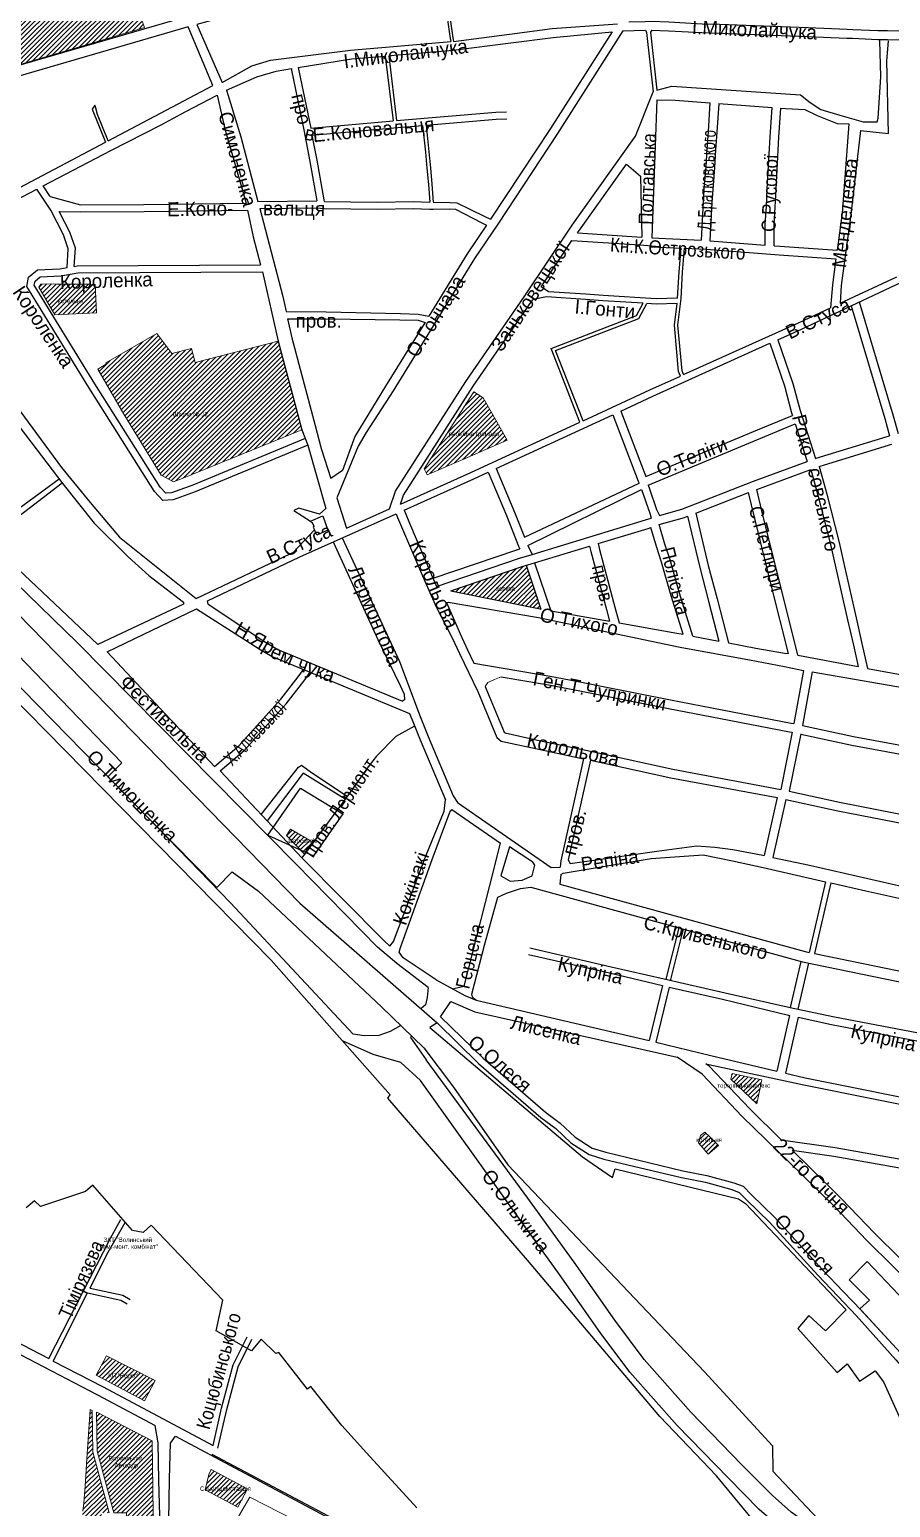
# Model space of a CAD drawing. Header units: millimetres. Extents: x 1379499 to 1411715, y 5652947 to 5671991.
# Drawn here: x 1404865 to 1405846, y 5657539 to 5659222 of the extents above; entities that cross this region are included whole.
import ezdxf
from ezdxf.enums import TextEntityAlignment as Align

# ---------------------------------------------------------------- set-up
doc = ezdxf.new("R2010")
doc.units = ezdxf.units.MM
doc.layers.add('_5Інше', color=252, linetype='Continuous', lineweight=25)
for name, color, linetype in [('вулиці', 7, 'Continuous'), ('ВулНазва', 7, 'Continuous'), ('на область', 5, 'Continuous')]:
    doc.layers.add(name, color=color, linetype=linetype)
picture_1 = doc.add_image_def('image1.bmp', size_in_pixel=(3370, 2384))
pattern_1 = [(45, (19203.3615, -9190.9644), (-2.6516504294, 2.6516504294), [])]

# ---------------------------------------------------------------- blocks, each defined once
blk = doc.blocks.new('ЛвЗд')
at = {"layer": '_5Інше', "color": 204, "linetype": 'Continuous'}
for points in [[(48641.138, 25591.431), (49033.371, 25184.782)], [(48713.65, 25469.573), (48831.494, 25345.779)], [(49000, 25120), (48681.568, 25447.682)], [(48831.494, 25345.779), (48815.342, 25330.071)], [(48815.342, 25330.071), (48938.712, 25203.236)], [(48997.16, 25262.27), (49034.841, 25315.663)], [(49034.841, 25315.663), (49082.917, 25286.121)], [(49082.917, 25286.121), (49049.244, 25238.514)], [(48997.16, 25262.27), (49049.244, 25238.514)], [(48938.712, 25203.236), (48956.502, 25220.957)], [(48956.502, 25220.957), (48986.086, 25198.77)], [(48986.086, 25198.77), (49125.61, 25066.186)], [(49033.371, 25184.782), (49188.751, 25047.394)], [(49134.943, 24965.646), (49000, 25120)], [(49125.61, 25066.186), (49173.432, 25019.292)], [(49188.751, 25047.394), (49180.56, 25042.065)], [(49180.56, 25042.065), (49353.402, 24893.765)], [(49173.432, 25019.292), (49206.986, 24974.155)], [(49206.986, 24974.155), (49268.246, 24885.364)], [(49132.126, 24962.118), (49134.943, 24965.646)], [(49290.166, 24776.518), (49132.126, 24962.118)], [(49268.246, 24885.364), (49491.284, 24648.05)], [(49353.402, 24893.765), (49387.622, 24870.182)], [(49387.622, 24870.182), (49390.55, 24879.94)], [(49390.55, 24879.94), (49531.074, 24844.892)], [(48787, 24857.75), (48735.75, 24840.75)], [(48795.5, 24864.75), (48787, 24857.75)], [(48840.5, 24813), (48795.5, 24864.75)], [(48728.81, 24847.387), (48719.222, 24839.556)], [(48735.75, 24840.75), (48728.81, 24847.387)], [(49531.074, 24844.892), (49539.024, 24839.537)], [(49539.024, 24839.537), (49652.973, 24717.991)], [(48861.75, 24819), (48852.5, 24810.75)], [(48942.75, 24733), (48861.75, 24819)], [(48852.5, 24810.75), (48840.5, 24813)], [(49439.983, 24597.689), (49290.166, 24776.518)], [(49656.431, 24752.084), (49677.277, 24772.591)], [(49677.277, 24772.591), (49748.833, 24696.39)], [(49679.603, 24728.718), (49656.431, 24752.084)], [(48935, 24698), (48942.75, 24733)], [(49652.973, 24717.991), (49629.37, 24694.074)], [(49668.347, 24718.814), (49679.603, 24728.718)], [(49714.428, 24668.567), (49668.347, 24718.814)], [(48975.043, 24674.971), (48935, 24698)], [(49610.517, 24711.548), (49597.614, 24697.073)], [(49629.37, 24694.074), (49610.517, 24711.548)], [(48986.09, 24688.418), (48975.043, 24674.971)], [(49002.706, 24671.757), (48986.09, 24688.418)], [(49597.614, 24697.073), (49642.163, 24646.453)], [(49006.204, 24673.005), (49002.706, 24671.757)], [(49038.507, 24630.974), (49006.204, 24673.005)], [(49491.284, 24648.05), (49568.141, 24563.491)], [(49642.163, 24646.453), (49653.559, 24656.384)], [(49653.559, 24656.384), (49667.648, 24636.459)], [(49667.648, 24636.459), (49685.365, 24648.12)], [(49685.365, 24648.12), (49694.982, 24635.408)], [(49042.533, 24634.23), (49038.507, 24630.974)], [(49077.394, 24589.563), (49042.533, 24634.23)], [(49694.982, 24635.408), (49744.118, 24525.272)], [(49504.002, 24529.651), (49439.983, 24597.689)], [(49105.551, 24558.086), (49077.394, 24589.563)], [(49568.141, 24563.491), (49568.415, 24534.546)], [(49162.624, 24495.25), (49105.551, 24558.086)], [(49591.966, 24421.93), (49504.002, 24529.651)], [(49568.415, 24534.546), (49785.323, 24301.956)]]:
    blk.add_lwpolyline(points, dxfattribs=at)

msp = doc.modelspace()

# ---------------------------------------------------------------- hatches: boundary and pattern name
at = {"layer": 'вулиці', "lineweight": -2}
h = msp.add_hatch(dxfattribs=at)
h.set_pattern_fill('ANSI31', color=5, scale=30, style=0)
h.set_pattern_definition(pattern_1)
h.paths.add_polyline_path([(1404843, 5659213.9), (1404845.2, 5659180.1), (1404951.7, 5659211.4), (1404996.1, 5659224.6), (1404931.5, 5659401.5), (1404864.1, 5659391.2), (1404829.5, 5659385.2), (1404827.7, 5659423.9), (1404743.8, 5659413.9), (1404740.9, 5659410.9), (1404745.9, 5659307), (1404751.1, 5659209.2), (1404754.8, 5659208.1), (1404785, 5659211), (1404839.6, 5659216)])
h.paths.add_polyline_path([(1404834.6, 5659307.7), (1404869.6, 5659307.7), (1404869.6, 5659315.2), (1404834.6, 5659315.2)], flags=24)
h = msp.add_hatch(dxfattribs=at)
h.set_pattern_fill('ANSI31', color=12, scale=30, style=0)
h.set_pattern_definition(pattern_1)
h.paths.add_polyline_path([(1404917.9, 5658898.7), (1404941.6, 5658899.9), (1404940.1, 5658932.2), (1404934.9, 5658932.3), (1404896.6, 5658932.5), (1404892, 5658932.7), (1404877.9, 5658932.5), (1404875.7, 5658928.9), (1404894.1, 5658897.4)])
h.paths.add_polyline_path([(1404892.6, 5658910.7), (1404931.7, 5658910.7), (1404931.7, 5658915.7), (1404892.6, 5658915.7)], flags=24)
h.paths.add_polyline_path([(1404879.8, 5658919.7), (1405026.4, 5658924.3), (1405025.6, 5658948.3), (1404879, 5658943.6)], flags=9)
h = msp.add_hatch(dxfattribs=at)
h.set_pattern_fill('ANSI31', color=5, scale=30, style=0)
h.set_pattern_definition(pattern_1)
h.paths.add_polyline_path([(1405053.9, 5658843.2), (1405049.6, 5658859), (1405027.2, 5658853.4), (1405010.4, 5658876.3), (1404952, 5658842.6), (1404952.8, 5658841.5), (1404943, 5658835.7), (1404972.5, 5658784.4), (1405015, 5658714.9), (1405029.2, 5658707.3), (1405037.3, 5658710.3), (1405175.3, 5658766.5), (1405148.4, 5658867.4)])
h.paths.add_polyline_path([(1405023.6, 5658780.7), (1405073.6, 5658780.7), (1405073.6, 5658788.2), (1405023.6, 5658788.2)], flags=24)
h = msp.add_hatch(dxfattribs=at)
h.set_pattern_fill('ANSI31', color=5, scale=30, style=0)
h.set_pattern_definition(pattern_1)
h.paths.add_polyline_path([(1405364, 5658735.1), (1405409.2, 5658754.6), (1405386.4, 5658795.1), (1405382, 5658802.8), (1405371.3, 5658809.7), (1405314.8, 5658722), (1405318.1, 5658715.3)])
h.paths.add_polyline_path([(1405330.1, 5658756.9), (1405413, 5658756.9), (1405413, 5658765.7), (1405330.1, 5658765.7)], flags=9)
h = msp.add_hatch(dxfattribs=at)
h.set_pattern_fill('ANSI31', color=5, scale=30, style=0)
h.set_pattern_definition(pattern_1)
h.paths.add_polyline_path([(1405345.2, 5658583.1), (1405447.7, 5658562.2), (1405431.1, 5658612.2)])
h.paths.add_polyline_path([(1405391.9, 5658581.6), (1405422.4, 5658581.6), (1405422.4, 5658587.9), (1405391.9, 5658587.9)], flags=24)
h = msp.add_hatch(dxfattribs=at)
h.set_pattern_fill('ANSI31', color=2, scale=30, style=0)
h.set_pattern_definition(pattern_1)
h.paths.add_polyline_path([(1405162.7, 5658311.4), (1405157.9, 5658304.3), (1405173.8, 5658287.9), (1405180.1, 5658285.1), (1405188.4, 5658296.4)])
h.paths.add_polyline_path([(1405151, 5658293.9), (1405201, 5658293.9), (1405201, 5658301.4), (1405151, 5658301.4)], flags=9)
h.paths.add_polyline_path([(1405178.6, 5658252.5), (1405284.2, 5658408.1), (1405264.3, 5658421.6), (1405158.8, 5658266)], flags=9)
h = msp.add_hatch(dxfattribs=at)
h.set_pattern_fill('ANSI31', color=2, scale=30, style=0)
h.set_pattern_definition(pattern_1)
h.paths.add_polyline_path([(1405665.6, 5658033.4), (1405664.1, 5658026.7), (1405694, 5657998.7), (1405699.4, 5658025.9)])
h.paths.add_polyline_path([(1405636.9, 5658016.4), (1405721, 5658016.4), (1405721, 5658021.4), (1405636.9, 5658021.4)], flags=9)
h = msp.add_hatch(dxfattribs=at)
h.set_pattern_fill('ANSI31', color=12, scale=30, style=0)
h.set_pattern_definition(pattern_1)
h.paths.add_polyline_path([(1405638.4, 5657941.2), (1405650, 5657951.2), (1405640.8, 5657960.7), (1405634.7, 5657966.4), (1405629.7, 5657962.4), (1405627.3, 5657954.4)])
h.paths.add_polyline_path([(1405619.9, 5657955.2), (1405659.1, 5657955.2), (1405659.1, 5657960.2), (1405619.9, 5657960.2)], flags=9)
h = msp.add_hatch(dxfattribs=at)
h.set_pattern_fill('ANSI31', color=2, scale=30, style=0)
h.set_pattern_definition(pattern_1)
h.paths.add_polyline_path([(1404952.8, 5657711.6), (1404941.2, 5657689.4), (1404996.2, 5657660.3), (1405008.2, 5657683.3)])
h.paths.add_polyline_path([(1404948.9, 5657684.7), (1404996.4, 5657684.7), (1404996.4, 5657692.2), (1404948.9, 5657692.2)], flags=25)
h = msp.add_hatch(dxfattribs=at)
h.set_pattern_fill('ANSI31', color=12, scale=30, style=0)
h.set_pattern_definition(pattern_1)
h.paths.add_polyline_path([(1404923.6, 5657495.5), (1404912, 5657496.4), (1404910.4, 5657460.4), (1404907.1, 5657411.4), (1404920.6, 5657408.1), (1404954.7, 5657399.6), (1404956.5, 5657404.5), (1404965.6, 5657401.6), (1404966.6, 5657408), (1404965.2, 5657424.1), (1404963.7, 5657431.1), (1404947.6, 5657430.9), (1404947.1, 5657511.4), (1404947.1, 5657522.7), (1404947, 5657532.7), (1404956.1, 5657532.8), (1404937.4, 5657602.3), (1404936.7, 5657649.5), (1404934.2, 5657650.5), (1404930.2, 5657588.5), (1404928.9, 5657568.4), (1404927.2, 5657544), (1404925.8, 5657534.8), (1404925.5, 5657524.3), (1404925.3, 5657517.7)])
h.paths.add_polyline_path([(1404911, 5657452.5), (1404947.2, 5657452.5), (1404947.2, 5657461.3), (1404911, 5657461.3)], flags=24)
h.paths.add_polyline_path([(1404903, 5657462), (1404953, 5657462), (1404953, 5657469.5), (1404903, 5657469.5)], flags=9)
h = msp.add_hatch(dxfattribs=at)
h.set_pattern_fill('ANSI31', color=12, scale=30, style=0)
h.set_pattern_definition(pattern_1)
h.paths.add_polyline_path([(1405005, 5657614.9), (1404942.6, 5657647.1), (1404941.5, 5657647.5), (1404942.4, 5657603), (1404961.3, 5657532.8), (1404975.6, 5657532.8), (1404975.7, 5657507), (1404987.9, 5657507.1), (1404988.3, 5657506.5), (1404992.5, 5657506.4), (1405006.1, 5657506.2), (1405005.9, 5657534.5), (1405005.6, 5657559.1), (1405005.8, 5657559.2)])
h.paths.add_polyline_path([(1404957.6, 5657581.8), (1404993.9, 5657581.8), (1404993.9, 5657590.6), (1404957.6, 5657590.6)], flags=24)
h.paths.add_polyline_path([(1404949.6, 5657591.4), (1404999.6, 5657591.4), (1404999.6, 5657598.9), (1404949.6, 5657598.9)], flags=24)
h = msp.add_hatch(dxfattribs=at)
h.set_pattern_fill('ANSI31', color=5, scale=30, style=0)
h.set_pattern_definition(pattern_1)
h.paths.add_polyline_path([(1405102.7, 5657539.2), (1405113.6, 5657560.1), (1405072.1, 5657582), (1405069.4, 5657576.3), (1405065.4, 5657558.9)])
h.paths.add_polyline_path([(1405048.6, 5657555.4), (1405128.2, 5657555.4), (1405128.2, 5657564.1), (1405048.6, 5657564.1)], flags=9)

# ---------------------------------------------------------------- linework, layer by layer
at = {"layer": 'вулиці', "color": 7}
for points in [[(1405039.7, 5659235.7), (1404927.6, 5659203.2), (1404791.2, 5659163.8), (1404768.4, 5659155.3), (1404696.1, 5659117.6), (1404683.2, 5659129.6), (1404701, 5659193.6), (1404711.5, 5659270.7), (1404708.3, 5659303.3)], [(1405330.5, 5659311.3), (1405298.3, 5659300), (1405279.5, 5659295), (1405247.8, 5659284.8), (1405197.9, 5659267.7), (1405165.6, 5659255.4), (1405123.6, 5659246.9), (1405097.5, 5659239.7), (1405055.8, 5659228.1), (1405084.7, 5659162.2)], [(1405330.5, 5659311.3), (1405333.6, 5659289.7), (1405339.3, 5659249.6), (1405344.6, 5659212.4), (1405345.3, 5659208.7)], [(1405333.4, 5659312.3), (1405336.6, 5659290.1), (1405342.3, 5659250.1), (1405347.6, 5659212.9), (1405348.3, 5659209)], [(1405548.1, 5659231.1), (1405566.7, 5659231.6), (1405574.2, 5659232), (1405593.5, 5659231.1), (1405631.6, 5659229.1), (1405651.4, 5659228.4), (1405752.5, 5659224.6), (1405796.9, 5659222.8), (1405803.1, 5659222.5), (1405831.8, 5659221.3), (1405842.8, 5659221.3), (1405883.1, 5659220.2), (1405887.7, 5659221.1)], [(1405574.2, 5659221.9), (1405593, 5659221.1), (1405631.2, 5659219.1), (1405651.1, 5659218.4), (1405752.1, 5659214.6), (1405796.5, 5659212.8), (1405802.7, 5659212.5), (1405831.6, 5659211.3), (1405842.7, 5659211.3), (1405883.9, 5659210.2), (1405926.7, 5659218.1), (1405963.1, 5659226.3), (1406007.5, 5659239.5)], [(1404954.8, 5659095.7), (1405074.1, 5659158.6), (1405046, 5659225.5), (1404778.5, 5659147.7)], [(1405541.1, 5659220.9), (1405466.9, 5659104.2), (1405398.8, 5659000.7), (1405372.3, 5658961.5), (1405322.1, 5658880), (1405279.4, 5658811), (1405248.8, 5658763.6), (1405239.5, 5658747.8), (1405215.3, 5658689)], [(1405274.4, 5659192.6), (1405280.8, 5659193.1), (1405347.9, 5659198.8), (1405413.4, 5659207.2), (1405461.7, 5659213.5), (1405528.9, 5659220)], [(1405348.3, 5659209), (1405412.1, 5659217.2), (1405460.7, 5659223.5), (1405535.2, 5659229)], [(1405528.9, 5659220), (1405458.6, 5659109.6), (1405390.5, 5659006.3)], [(1405541.1, 5659220.9), (1405567.1, 5659221.6)], [(1405567.1, 5659221.6), (1405568.3, 5659219.2), (1405575.8, 5659151.5)], [(1405574.2, 5659221.9), (1405572.7, 5659219.6), (1405580, 5659153.3)], [(1405084.7, 5659162.2), (1405118.6, 5659181.2), (1405139.7, 5659187.7), (1405230.9, 5659199), (1405279.9, 5659203.1), (1405345.3, 5659208.7)], [(1405580, 5659153.3), (1405597.1, 5659157.8), (1405743.5, 5659148.1), (1405754.5, 5659139.5), (1405766.9, 5659131.3), (1405788.3, 5659124.9), (1405814.9, 5659117.4), (1405831, 5659117.4), (1405832.2, 5659121.4), (1405835, 5659168.4), (1405833.8, 5659209.9), (1405834, 5659211.3)], [(1405812.1, 5659107.4), (1405844, 5659104), (1405841.9, 5659187), (1405843.8, 5659209.1), (1405843.9, 5659209.5)], [(1405171.4, 5659179.2), (1405231.9, 5659189.1), (1405270.4, 5659192.3)], [(1405270.4, 5659192.3), (1405279.4, 5659118.4)], [(1405274.4, 5659192.6), (1405283.4, 5659118.7)], [(1405089.6, 5659153.5), (1405124.3, 5659168.6), (1405146.2, 5659175.1), (1405163.5, 5659177.9)], [(1405163.5, 5659177.9), (1405163.7, 5659176.1), (1405177.7, 5659108.4), (1405184.5, 5659072.2), (1405192.7, 5659027.2)], [(1405171.4, 5659179.2), (1405171.6, 5659177.4), (1405185.6, 5659110)], [(1404778.5, 5659147.7), (1404777.2, 5659140.6), (1404778.6, 5659134.9), (1404834.7, 5659032.3), (1404951.8, 5659094.1)], [(1404880.7, 5659044.4), (1404957.7, 5659084.7), (1405015, 5659114), (1405043.3, 5659129.1), (1405078.9, 5659147.7)], [(1405078.9, 5659147.7), (1405087.7, 5659109.3), (1405112.1, 5659024.6)], [(1405089.6, 5659153.5), (1405105.9, 5659100.3), (1405125.4, 5659026.5)], [(1405275.4, 5658676.3), (1405282.3, 5658696.5), (1405362.4, 5658821.6), (1405428.9, 5658918.1), (1405483.4, 5658999.5), (1405555.6, 5659101), (1405575.8, 5659151.5)], [(1404954.8, 5659095.7), (1404942.8, 5659125.7), (1404940.5, 5659134.3), (1404939.5, 5659136.2), (1404936.6, 5659131.8), (1404951.8, 5659094.1)], [(1405580, 5659142.2), (1405574.1, 5658985.1)], [(1405580, 5659142.2), (1405600.6, 5659142), (1405640.4, 5659139)], [(1405640.4, 5659139), (1405638.2, 5659106.4), (1405636.9, 5659086.2), (1405635.6, 5659065.9), (1405634, 5659045.9), (1405632.8, 5659026.1), (1405630.5, 5658982.4)], [(1405650.4, 5659138.3), (1405648.2, 5659105.7), (1405646.9, 5659085.5), (1405645.6, 5659065.2), (1405644, 5659045.2), (1405642.7, 5659025.5), (1405640.4, 5658981.9)], [(1405650.4, 5659138.2), (1405711.3, 5659133.6)], [(1405703.5, 5658976.9), (1405703.4, 5659000.8), (1405704.7, 5659020.8), (1405705.7, 5659041.1), (1405709, 5659100.4), (1405711.3, 5659133.6)], [(1405713.5, 5658976.2), (1405713.4, 5659000.5), (1405714.7, 5659020.2), (1405715.7, 5659040.5), (1405719, 5659099.8), (1405721.2, 5659132.9)], [(1405721.2, 5659132.9), (1405726.8, 5659132.5), (1405748.7, 5659131.4), (1405762.5, 5659124.7), (1405785.5, 5659115.3), (1405798.8, 5659115.1), (1405798.8, 5659115.1)], [(1405185.6, 5659110), (1405279.4, 5659118.4)], [(1405283.4, 5659118.7), (1405396.4, 5659128.4), (1405408.6, 5659128.9)], [(1405317.1, 5659113.6), (1405396.9, 5659120.4), (1405408.9, 5659120.9)], [(1405317.1, 5659113.6), (1405320.3, 5659083.3), (1405322, 5659064.8), (1405323.6, 5659046.4), (1405325.1, 5659026)], [(1405798.8, 5659115.1), (1405791, 5659013.2), (1405785.3, 5658971.3)], [(1405187, 5659102.1), (1405280.1, 5659110.4), (1405313.1, 5659113.2)], [(1405187, 5659102.1), (1405192.4, 5659073.6), (1405200.6, 5659028.6), (1405201, 5659026.7)], [(1405313.1, 5659113.2), (1405316.3, 5659082.9), (1405318, 5659064.4), (1405319.7, 5659046.1), (1405321.1, 5659025.9)], [(1405812.1, 5659107.4), (1405800.9, 5659011.9), (1405790, 5658930.8), (1405788.9, 5658910.8)], [(1405489.5, 5658990.7), (1405491.6, 5658993.8), (1405545.2, 5659069.1), (1405561.3, 5659055.5)], [(1405561.3, 5659055.5), (1405562.7, 5658985.9)], [(1404749.4, 5658975.1), (1404848.7, 5659027.6), (1404873.6, 5659040.6)], [(1404908, 5658951.2), (1404909.3, 5658972.5), (1404903.9, 5658988.5), (1404889.4, 5659016.6), (1404873.6, 5659040.6)], [(1404888.6, 5659032.3), (1404880.7, 5659044.4)], [(1404888.6, 5659032.3), (1404923.1, 5659022.8), (1404995.6, 5659023.1), (1405112.1, 5659024.6)], [(1404899.1, 5659015.3), (1404923, 5659014.8), (1404995.7, 5659015.1), (1405113.7, 5659016.6)], [(1404916.1, 5658952.6), (1404917.4, 5658973.5), (1404911.3, 5658991.6), (1404899.1, 5659015.3)], [(1405113.7, 5659016.6), (1405119.8, 5658986.2), (1405128.4, 5658954.6)], [(1405125.4, 5659026.5), (1405192.7, 5659027.2)], [(1405127.5, 5659018.5), (1405192.6, 5659019.2), (1405200.7, 5659018.7), (1405261.7, 5659017.8), (1405302.2, 5659018.6), (1405321.1, 5659017.9), (1405325.1, 5659018), (1405343.5, 5659018.1), (1405350.6, 5659017.9), (1405379.8, 5659002.7), (1405386, 5658999.6)], [(1405127.5, 5659018.5), (1405140.4, 5658969.4), (1405153.7, 5658918.5), (1405157.5, 5658901.1)], [(1405201, 5659026.7), (1405261.7, 5659025.8), (1405302.3, 5659026.6), (1405321.1, 5659025.9)], [(1405325.1, 5659026), (1405344.4, 5659025.4), (1405352.1, 5659025.2), (1405383.2, 5659010), (1405390.5, 5659006.3)], [(1405386, 5658999.6), (1405363.9, 5658967), (1405320.1, 5658895.8)], [(1405168.5, 5658272), (1404919.9, 5658523.9), (1404734.1, 5658704.2), (1404561.3, 5658855.2), (1404488.4, 5658910.1), (1404449.1, 5658937.1), (1404408.3, 5658959.9), (1404368.1, 5658978.7), (1404354.9, 5658982.5), (1404342, 5658985.2), (1404331.3, 5658978.2), (1404327.9, 5658972)], [(1405448.3, 5658929.5), (1405483.1, 5658982.3)], [(1405483.1, 5658982.3), (1405560.6, 5658977.1), (1405582.8, 5658975.3), (1405573.6, 5658975.1), (1405607.6, 5658973.5)], [(1405489.5, 5658990.7), (1405562.7, 5658985.9), (1405562.7, 5658985.9)], [(1405574.1, 5658985.1), (1405630.5, 5658982.4)], [(1405640.4, 5658981.9), (1405703.5, 5658976.9)], [(1404566.3, 5658870.1), (1404564.8, 5658875.7), (1404566.4, 5658881.7), (1404567.8, 5658883.3), (1404737.8, 5658970.5), (1404741.4, 5658968.3), (1404842.5, 5658784.5), (1404903, 5658705.1), (1404939, 5658660), (1404977.5, 5658621.8), (1405001.3, 5658600.6), (1405040.8, 5658570.1), (1405040.7, 5658567.9), (1404943.1, 5658521.9), (1404817.1, 5658640.9), (1404902.4, 5658705.9)], [(1404749.4, 5658975.1), (1404749.5, 5658970.5), (1404850.1, 5658793.9), (1404901.6, 5658723.7), (1404934.1, 5658683.6), (1404967.7, 5658644), (1405055.2, 5658574.3)], [(1405603.6, 5658916.5), (1405605.3, 5658946.3), (1405607.6, 5658973.5)], [(1405610.4, 5658829.4), (1405608.6, 5658833.8), (1405604, 5658885.6), (1405607.6, 5658916.1), (1405609.2, 5658946.1), (1405611.6, 5658973.3)], [(1405611.6, 5658973.3), (1405636.2, 5658972.2), (1405719.3, 5658965.7), (1405784, 5658961.4)], [(1405713.5, 5658976.2), (1405720, 5658975.6), (1405785.3, 5658971.3)], [(1405182.3, 5658749.1), (1405054, 5658695.8), (1405028.8, 5658686.9), (1405017.2, 5658685.9), (1405007.5, 5658696.3), (1404932.9, 5658814.6), (1404862.1, 5658929.8), (1404864.2, 5658940.3), (1404874.2, 5658948.6), (1404899.9, 5658949.7), (1404908, 5658951.2)], [(1405179.3, 5658756.5), (1405051.1, 5658703.3), (1405027.1, 5658694.8), (1405020.4, 5658694.2), (1405013.9, 5658701.2), (1404939.7, 5658818.9), (1404870.6, 5658931.3), (1404871.5, 5658936), (1404877.2, 5658940.7), (1404900.8, 5658941.8), (1404920.3, 5658945.2), (1405130.6, 5658946.6)], [(1404916.1, 5658952.6), (1404919.6, 5658953.2), (1405128.4, 5658954.6)], [(1405130.6, 5658946.6), (1405130.6, 5658946.5), (1405148.4, 5658867.4), (1405175.3, 5658766.5), (1405182.2, 5658749.1), (1405202.9, 5658677)], [(1405717.8, 5658869.1), (1405744.6, 5658881.3), (1405890, 5658949.3)], [(1405784, 5658961.4), (1405780, 5658931.8), (1405777.8, 5658905.6)], [(1405603.6, 5658916.5), (1405579.2, 5658915.7), (1405518.8, 5658919.6), (1405498.9, 5658921.1), (1405456.3, 5658923.8), (1405448.3, 5658929.5)], [(1405788.9, 5658910.8), (1405853.3, 5658940.9)], [(1405287.8, 5658681.9), (1405291.3, 5658692.1), (1405370.7, 5658816.1), (1405437.1, 5658912.5), (1405438.9, 5658915.1)], [(1405564.2, 5658910.7), (1405518.3, 5658913.6), (1405498.5, 5658915.1), (1405454.2, 5658917.9), (1405438.9, 5658915.1)], [(1405810.5, 5658912.1), (1405849.1, 5658782.3), (1405854.7, 5658762.3)], [(1405157.5, 5658901.1), (1405203, 5658900.8), (1405287.8, 5658899), (1405307.8, 5658898.2), (1405320.1, 5658895.8)], [(1405492.1, 5658775.1), (1405459.5, 5658859), (1405556.7, 5658896.6), (1405564.2, 5658910.7)], [(1405495.8, 5658776.8), (1405464.6, 5658856.7), (1405559.5, 5658893.4), (1405568.6, 5658910.4)], [(1405602.9, 5658910.5), (1405579.1, 5658909.7), (1405568.6, 5658910.4)], [(1405606.8, 5658827.7), (1405604.7, 5658832.8), (1405600, 5658885.7), (1405602.9, 5658910.5)], [(1405610.4, 5658829.4), (1405741.3, 5658888.5), (1405777.8, 5658905.6)], [(1405801.3, 5658907.8), (1405839.5, 5658779.5), (1405845.1, 5658759.7)], [(1405159.2, 5658893), (1405202.8, 5658892.8), (1405286.9, 5658891.6), (1405307.8, 5658891.3), (1405315.8, 5658888.8)], [(1405159.2, 5658893), (1405163.9, 5658871.2), (1405190.5, 5658771.5), (1405197.3, 5658745.3), (1405208.3, 5658711.1)], [(1405315.8, 5658888.8), (1405313.6, 5658885.2), (1405270.9, 5658816.2), (1405235.8, 5658758.9), (1405221.8, 5658720.3), (1405208.3, 5658711.1)], [(1405538.8, 5658787.8), (1405575.2, 5658804.7), (1405708.6, 5658865)], [(1405708.6, 5658865), (1405725.3, 5658816.4), (1405733.5, 5658785.8), (1405734.4, 5658782.9)], [(1405717.8, 5658869.1), (1405734.9, 5658819.3), (1405743.1, 5658788.6), (1405760.6, 5658733.8)], [(1405495.8, 5658776.8), (1405571.9, 5658812), (1405606.8, 5658827.7)], [(1405396.8, 5658722.3), (1405529.7, 5658783.6)], [(1405529.7, 5658783.6), (1405558.8, 5658708.1), (1405559.7, 5658705.6)], [(1405538.8, 5658787.8), (1405567.4, 5658713.3)], [(1405567.4, 5658713.3), (1405694.7, 5658766.3), (1405734.4, 5658782.9)], [(1405287.8, 5658681.9), (1405368.1, 5658717.8), (1405492.1, 5658775.1)], [(1405570.2, 5658703.6), (1405698.5, 5658757.1), (1405737.4, 5658773.3)], [(1405737.4, 5658773.3), (1405751.2, 5658730.3)], [(1405760.6, 5658733.8), (1405761.5, 5658734.1), (1405842.3, 5658759), (1405845.1, 5658759.7)], [(1405764.7, 5658724.6), (1405845, 5658749.4), (1405847.5, 5658750)], [(1405583.1, 5658669), (1405608.3, 5658676.2), (1405690.2, 5658707.9), (1405751.2, 5658730.3)], [(1404899.1, 5658710.3), (1404811.6, 5658646.4)], [(1405291.9, 5658674.9), (1405371.4, 5658710.5), (1405387.8, 5658718.1)], [(1405387.8, 5658718.1), (1405408.5, 5658668.7), (1405422.4, 5658633.9), (1405423.8, 5658630.9)], [(1405396.8, 5658722.3), (1405417.7, 5658672.5), (1405429.2, 5658644)], [(1405693.8, 5658698.6), (1405755.2, 5658721.2)], [(1405755.2, 5658721.2), (1405762.2, 5658696.2), (1405763.8, 5658690.5), (1405777.8, 5658636), (1405783.9, 5658608.7), (1405797.3, 5658550.1), (1405803.8, 5658521), (1405809.2, 5658496.7)], [(1405764.7, 5658724.6), (1405771.9, 5658698.9), (1405773.5, 5658693), (1405787.6, 5658638.3), (1405793.6, 5658610.9), (1405807, 5658552.3), (1405813.6, 5658523.2), (1405819.9, 5658494.7)], [(1405429.2, 5658644), (1405559.7, 5658705.6)], [(1405433, 5658634.8), (1405562.5, 5658698.4)], [(1405562.5, 5658698.4), (1405571.9, 5658671.5), (1405573.5, 5658666)], [(1405570.2, 5658703.6), (1405571.4, 5658699.2), (1405579.4, 5658675.7), (1405583.1, 5658669)], [(1405624.4, 5658671.7), (1405684.4, 5658694.9)], [(1405729.8, 5658511.5), (1405710.7, 5658588.2), (1405691.1, 5658666.8), (1405684.4, 5658694.9)], [(1405740.6, 5658509.7), (1405720.4, 5658590.6), (1405700.8, 5658669.1), (1405693.8, 5658698.6)], [(1405202.9, 5658677), (1405195.4, 5658670.5), (1405171.9, 5658677.2), (1405166.3, 5658674.7), (1405185.4, 5658662.4), (1405199.5, 5658668.6), (1405204.9, 5658652.1), (1405192.4, 5658646.4), (1405189.7, 5658652.5), (1405166.3, 5658627.4)], [(1405215.3, 5658689), (1405226.4, 5658654.4)], [(1405226.4, 5658654.4), (1405275.4, 5658676.3)], [(1405068, 5658571.5), (1405173.3, 5658621.9), (1405282.8, 5658670.9)], [(1405185.4, 5658662.4), (1405185.6, 5658661.8), (1405187.1, 5658660.9), (1405189, 5658656.7), (1405188.3, 5658655.7), (1405189.7, 5658652.5)], [(1405282.8, 5658670.9), (1405284.6, 5658666.5), (1405289, 5658656.1), (1405312.8, 5658600.1), (1405328.4, 5658564.8), (1405346.9, 5658529.6), (1405355.1, 5658511.6), (1405375.8, 5658468.2), (1405397.7, 5658416), (1405402.7, 5658411.9), (1405441.7, 5658403.3), (1405496.4, 5658391.8)], [(1405291.9, 5658674.9), (1405293.8, 5658670.4), (1405298.2, 5658660), (1405322, 5658604.1), (1405329, 5658588.1)], [(1405437.7, 5658624.6), (1405567.1, 5658663.8), (1405573.5, 5658666)], [(1405582.7, 5658658.5), (1405611.5, 5658666.7), (1405615, 5658668.1)], [(1405615, 5658668.1), (1405628.7, 5658609.6), (1405638.9, 5658571.4), (1405650.7, 5658525.9)], [(1405624.4, 5658671.7), (1405638.4, 5658612), (1405648.6, 5658574), (1405661.5, 5658523.8)], [(1405221.5, 5658643.4), (1405286.7, 5658502.5), (1405310.3, 5658439.8), (1405319.5, 5658417.1), (1405347.9, 5658349.5), (1405352.6, 5658341.8), (1405459.5, 5658267.9), (1405469.7, 5658268.2)], [(1405512.9, 5658636.9), (1405570.1, 5658654.2), (1405573.2, 5658655.3)], [(1405609.9, 5658533.6), (1405596.1, 5658577.5), (1405585.4, 5658615.6), (1405579.4, 5658633.5), (1405573.2, 5658655.3)], [(1405621, 5658531.5), (1405605.7, 5658580.3), (1405595, 5658618.5), (1405589, 5658636.4), (1405582.7, 5658658.5)], [(1405055.2, 5658574.3), (1405170, 5658629.1)], [(1405211.2, 5658638.8), (1405262.2, 5658527.5), (1405287.6, 5658475.2), (1405292.2, 5658465.2), (1405292.4, 5658458.9), (1405292.4, 5658458.9), (1405290.3, 5658457.5)], [(1405325, 5658597.3), (1405420.4, 5658629.8), (1405423.8, 5658630.9)], [(1405433, 5658634.8), (1405437.7, 5658624.6)], [(1405440.6, 5658615.1), (1405503.3, 5658634)], [(1405503.3, 5658634), (1405504.8, 5658627.8), (1405522.5, 5658561.9), (1405526, 5658548.4)], [(1405512.9, 5658636.9), (1405514.5, 5658630.2), (1405532.1, 5658564.5), (1405536.8, 5658546.5)], [(1405329, 5658588.1), (1405423.4, 5658620.3), (1405437.7, 5658624.6)], [(1405345.2, 5658583.1), (1405426.5, 5658610.8), (1405440.6, 5658615.1)], [(1405431.1, 5658612.2), (1405447.7, 5658562.2)], [(1405440.6, 5658615.1), (1405459, 5658560.3)], [(1405233.9, 5658078.1), (1405094.2, 5658227.7), (1404988, 5658337.3), (1404925.5, 5658400.6), (1404857.6, 5658470.4), (1404794.9, 5658532.3), (1404737.8, 5658584.6), (1404717.9, 5658600.7)], [(1405345.2, 5658583.1), (1405447, 5658562.4), (1405447.7, 5658562.2)], [(1404953.7, 5658513.6), (1405055.5, 5658562.5), (1405126.9, 5658517), (1405141.5, 5658508.4), (1405298.2, 5658443.5)], [(1405068.6, 5658567.7), (1405068, 5658571.5)], [(1405068.6, 5658567.7), (1405132, 5658525.9), (1405148.1, 5658516.4), (1405290.3, 5658457.5)], [(1405340.4, 5658569.8), (1405342.3, 5658570.2), (1405445.2, 5658552.5), (1405606.5, 5658518.9), (1405685.6, 5658504.3), (1405725.3, 5658496.9), (1405747.1, 5658492.2), (1405747.1, 5658492.2), (1405747.1, 5658492.2)], [(1405340.4, 5658569.8), (1405355.9, 5658534), (1405364.1, 5658515.8), (1405371.4, 5658500.6)], [(1405459, 5658560.3), (1405526, 5658548.4)], [(1405536.8, 5658546.5), (1405602.7, 5658534.9), (1405609.9, 5658533.6)], [(1405621, 5658531.5), (1405650.7, 5658525.9)], [(1404953.7, 5658513.6), (1405075.9, 5658382.8), (1405104, 5658406.8), (1405138, 5658444.6), (1405151.5, 5658459.6), (1405171.4, 5658485.1), (1405177.2, 5658493.6)], [(1405661.5, 5658523.8), (1405692.7, 5658517.6), (1405725.5, 5658512.2), (1405729.8, 5658511.5)], [(1405740.6, 5658509.7), (1405809.2, 5658496.7)], [(1405082.5, 5658377.9), (1405109.6, 5658401.1), (1405143.9, 5658439.2), (1405157.7, 5658454.5), (1405177.8, 5658480.3), (1405184.8, 5658490.5)], [(1405371.4, 5658500.6), (1405458.2, 5658485.7), (1405488.3, 5658480), (1405517, 5658474.4), (1405595.3, 5658458.9), (1405654.3, 5658447.6), (1405733.1, 5658432.4), (1405736, 5658431.8)], [(1405747.1, 5658492.2), (1405736, 5658431.8)], [(1405756.9, 5658490.6), (1405745.9, 5658429.8), (1405745.8, 5658429.7)], [(1405756.9, 5658490.6), (1405881.7, 5658469), (1405918.5, 5658461.6), (1405941.9, 5658457.2)], [(1405819.9, 5658494.7), (1405872, 5658484.9), (1405909.6, 5658477.9)], [(1405384.2, 5658474), (1405385, 5658472.3), (1405406, 5658422.2), (1405407.2, 5658421.2), (1405443.8, 5658413), (1405506.3, 5658400), (1405598, 5658379.9), (1405721.1, 5658356.9)], [(1405402.5, 5658485.1), (1405456.4, 5658475.8), (1405486.5, 5658470.2), (1405515.1, 5658464.6), (1405593.3, 5658449.1), (1405652.4, 5658437.8), (1405731.1, 5658422.6), (1405734, 5658422)], [(1405298.2, 5658443.5), (1405301, 5658436.2), (1405310.3, 5658413.3), (1405339, 5658344.9)], [(1405303.9, 5658428.8), (1405282.7, 5658417), (1405260.6, 5658394.8), (1405252.3, 5658383.9), (1405224.9, 5658345.9), (1405175.6, 5658279), (1405136, 5658321), (1405082.5, 5658377.9)], [(1405745.8, 5658429.7), (1405804.1, 5658417.1), (1405931.4, 5658393.6)], [(1405734, 5658422), (1405721.1, 5658356.9)], [(1405743.8, 5658420), (1405730.8, 5658354.8)], [(1405743.8, 5658419.9), (1405802.2, 5658407.3), (1405929.7, 5658383.8)], [(1405496.4, 5658391.8), (1405470.4, 5658275.5), (1405469.7, 5658268.2)], [(1405504.2, 5658390.2), (1405478.9, 5658276.6), (1405481.1, 5658272.3)], [(1405504.2, 5658390.2), (1405596, 5658370.1), (1405717, 5658347.5)], [(1405129.1, 5658328.4), (1405171.8, 5658382), (1405175, 5658384.4), (1405186.4, 5658376), (1405227.2, 5658349.1)], [(1405224.9, 5658345.9), (1405176.8, 5658375.4), (1405136, 5658321)], [(1405275.7, 5658178.4), (1405279.8, 5658183.5), (1405316.4, 5658280), (1405337.5, 5658332.2), (1405339, 5658344.9)], [(1405717, 5658347.5), (1405702.3, 5658281.5)], [(1405726.8, 5658345.5), (1405712.1, 5658279.4)], [(1405726.8, 5658345.5), (1405786, 5658332.5), (1405913.5, 5658307.6), (1405974.5, 5658294), (1406072.8, 5658274.3), (1406149.6, 5658259.9)], [(1405730.8, 5658354.8), (1405788, 5658342.3), (1405915.5, 5658317.4), (1405916.3, 5658317.2)], [(1405286.2, 5658171.6), (1405287.9, 5658176.8), (1405323.9, 5658277.1), (1405344.1, 5658331.1), (1405346.5, 5658333.9)], [(1405346.5, 5658333.9), (1405401.7, 5658295.7)], [(1405346.9, 5658129.8), (1405360.3, 5658132.6), (1405389.7, 5658247.4), (1405401.7, 5658295.7)], [(1405412.2, 5658291.5), (1405402.2, 5658258.3), (1405412.7, 5658252.5), (1405426.4, 5658253.5), (1405438, 5658258.5), (1405440.9, 5658270.4), (1405438.5, 5658274.1), (1405412.2, 5658291.5)], [(1405481.1, 5658272.3), (1405508.2, 5658276.3), (1405580, 5658286.6), (1405625.6, 5658292.6), (1405645.8, 5658291.1), (1405666.5, 5658288.2), (1405700.5, 5658281.9), (1405702.3, 5658281.5)], [(1405319.3, 5658131.2), (1405283.5, 5658158.5), (1405261.8, 5658177.3), (1405168.5, 5658272)], [(1405275.7, 5658178.4), (1405268.7, 5658184.6), (1405175.6, 5658279)], [(1405470.4, 5658259.8), (1405473.3, 5658261.3), (1405573.6, 5658278), (1405632.7, 5658282.3), (1405666, 5658275.5), (1405701.2, 5658267.7), (1405701.2, 5658267.7), (1405772.2, 5658251.7)], [(1405712.1, 5658279.4), (1405753.7, 5658270.4), (1405899.9, 5658237), (1405979.8, 5658219.5), (1406113.5, 5658189.5), (1406135, 5658185)], [(1405470.4, 5658259.8), (1405469.3, 5658248.8), (1405748.8, 5658172.1), (1405753.5, 5658171.1)], [(1405374.2, 5658116.6), (1405371.7, 5658118.3), (1405369.9, 5658120.6), (1405369.1, 5658123.4), (1405383.5, 5658179.3), (1405398.8, 5658233.9), (1405408.5, 5658238.8), (1405424.5, 5658243.8), (1405436.4, 5658245.4), (1405746, 5658160.4), (1405866, 5658135.6), (1405979.9, 5658112.5), (1406072.2, 5658096.1), (1406119.2, 5658089.3)], [(1405772.2, 5658251.7), (1405753.5, 5658171.1)], [(1405778.1, 5658250.3), (1405759.4, 5658169.9)], [(1405778.1, 5658250.3), (1405818, 5658241.3), (1405889.7, 5658225.3), (1406029.6, 5658193.7), (1406129.7, 5658171.5)], [(1405604.9, 5658199.1), (1405590, 5658140.6)], [(1405596.4, 5658139.1), (1405595.7, 5658140.3), (1405608.6, 5658192), (1405610.1, 5658197.7)], [(1405328.4, 5658140), (1405290.8, 5658164.9), (1405286.2, 5658171.6)], [(1405435.1, 5658176.3), (1405527.8, 5658154.7), (1405588.1, 5658141), (1405657.6, 5658125), (1405731.8, 5658108.4), (1405780.6, 5658098), (1405893.8, 5658076.4), (1405969.7, 5658061.6), (1406044.4, 5658046.1), (1406109, 5658033)], [(1405433.5, 5658168.7), (1405525.8, 5658147.8), (1405586.3, 5658133.3)], [(1405743.9, 5658160.9), (1405731.8, 5658108.4)], [(1405741.1, 5658106.4), (1405753.2, 5658158.9)], [(1405759.4, 5658169.9), (1405868.4, 5658147.4), (1405982.2, 5658124.3), (1406074.1, 5658107.9), (1406120.8, 5658101.2)], [(1405328.4, 5658140), (1405361.1, 5658121.9), (1405374.2, 5658116.6), (1405571.1, 5658070.8)], [(1405319.3, 5658131.2), (1405318.2, 5658119.8), (1405316.4, 5658111.4), (1405311.1, 5658106.9)], [(1405586.3, 5658133.3), (1405571.1, 5658070.8)], [(1405594.1, 5658131.5), (1405578.9, 5658068.9)], [(1405594.1, 5658131.5), (1405654.8, 5658117.8), (1405729.8, 5658099.6), (1405731.1, 5658099.3)], [(1405333.3, 5658097.6), (1405345.3, 5658115.4), (1405372.6, 5658103.4), (1405567.6, 5658059.9), (1405603, 5658051.8)], [(1405288.3, 5658087.9), (1405276.2, 5658080.9), (1405263.1, 5658076.6), (1405246.6, 5658076.1), (1405233.9, 5658078.1)], [(1405329.5, 5658090.8), (1405376.6, 5658044.7), (1405447.9, 5657983.1), (1405464.8, 5657970.6), (1405482, 5657954.3), (1405502.7, 5657940.8), (1405519.7, 5657935.8), (1405607.9, 5657914.7), (1405635.2, 5657909.4), (1405665.3, 5657900.9), (1405673.7, 5657897.8), (1405682.2, 5657889.4), (1405708.3, 5657863.8), (1405763.4, 5657803.5), (1405786.3, 5657779.5), (1405807.1, 5657757.6)], [(1405333.3, 5658097.6), (1405382, 5658050.6), (1405452.9, 5657989.3), (1405469.9, 5657976.7), (1405487, 5657960.6), (1405506.1, 5657948.2), (1405521.7, 5657943.5), (1405609.6, 5657922.5), (1405637, 5657917.2), (1405667.7, 5657908.6), (1405678.2, 5657904.7), (1405687.8, 5657895), (1405714, 5657869.4), (1405769.2, 5657809), (1405792.1, 5657785), (1405812.9, 5657763.1)], [(1405731.1, 5658099.3), (1405716.6, 5658035.8)], [(1405740.9, 5658097.2), (1405726.3, 5658033.5)], [(1405740.9, 5658097.2), (1405778.8, 5658089.2), (1405892.1, 5658067.5), (1405921.4, 5658061.8)], [(1405072.9, 5657599.7), (1405217.4, 5657522.7), (1405308.7, 5657476.4), (1405321.7, 5657469.6), (1405489.6, 5657404), (1405546.3, 5657381.5), (1405565.4, 5657378.1), (1405581.4, 5657382.3), (1405598.6, 5657394.3), (1405668.2, 5657456.4), (1405720.3, 5657503.9), (1405721.3, 5657510.6), (1405718.4, 5657517.6), (1405696.4, 5657536.7), (1405661.4, 5657572.3), (1405603, 5657632.4), (1405549.3, 5657693.1), (1405515.4, 5657738.3), (1405469.1, 5657804.4), (1405416.3, 5657877.4), (1405310.6, 5658025.3), (1405288.4, 5658045.8), (1405256.8, 5658054.8), (1405221.8, 5658070.3)], [(1405300.2, 5658076.3), (1405299.3, 5658074.4), (1405303.8, 5658067.6), (1405317.1, 5658048.8)], [(1405578.9, 5658068.9), (1405641.4, 5658053.6), (1405716.6, 5658035.8)], [(1405747.3, 5657523.1), (1405733, 5657533.6), (1405711.5, 5657552.3), (1405676.9, 5657587.5), (1405618.7, 5657647.4), (1405565.6, 5657707.5), (1405532, 5657752.2), (1405485.8, 5657818.2), (1405433, 5657891.2), (1405317.1, 5658048.8)], [(1405977.8, 5657626.1), (1405971.5, 5657637.2), (1405895.9, 5657760.8), (1405865, 5657797.4), (1405849.2, 5657813.4), (1405819.3, 5657842.8), (1405781.8, 5657882), (1405745.6, 5657917.7), (1405677.2, 5657984.3), (1405631.6, 5658032.5), (1405603, 5658051.8)], [(1405635.6, 5658044.3), (1405639.3, 5658043.4), (1405747.2, 5658020.3), (1405907.9, 5657988.2)], [(1405721.7, 5657957.8), (1405685.8, 5657992.8), (1405639.5, 5658041.6), (1405635.6, 5658044.3)], [(1405726.3, 5658033.5), (1405748.9, 5658028.1), (1405909.9, 5657996), (1405911, 5657995.8)], [(1405721.7, 5657957.8), (1405783.1, 5657949), (1405898.4, 5657928.4)], [(1405860.6, 5657819), (1405857.7, 5657821.9), (1405827.8, 5657851.2), (1405790.3, 5657890.4), (1405754.1, 5657926.3), (1405733.9, 5657945.9)], [(1405733.9, 5657945.9), (1405781.5, 5657939.1), (1405897.2, 5657918.5)], [(1404887, 5657708.4), (1404957.6, 5657845.6), (1404969.1, 5657867)], [(1404934.1, 5657788.8), (1404953.3, 5657826.9), (1404974.2, 5657863.5)], [(1404638.8, 5657838.3), (1404817.9, 5657744.4), (1404887, 5657708.4)], [(1404934.1, 5657788.8), (1404971.5, 5657780.8), (1404979.7, 5657775.8)], [(1404892.3, 5657705.7), (1404931.3, 5657783.2)], [(1404931.3, 5657783.2), (1404969.2, 5657775.1), (1404976.6, 5657770.7)], [(1405807.1, 5657757.6), (1405852.3, 5657706.9), (1405886.1, 5657668.8), (1405904.5, 5657649.3), (1405922.6, 5657630.3), (1405935.2, 5657617.6), (1405949.6, 5657608.9), (1405963.4, 5657607.8), (1405976.4, 5657610.1), (1405985.5, 5657606.6)], [(1405812.9, 5657763.1), (1405857.4, 5657715.1), (1405889.9, 5657676), (1405906.9, 5657659.4), (1405924.1, 5657642.1), (1405939.6, 5657626.5), (1405950.4, 5657616.7), (1405960, 5657616.3), (1405969.3, 5657616.5), (1405977.8, 5657626.1)], [(1405074.3, 5657609.4), (1405083.9, 5657651.9), (1405097.1, 5657701.2), (1405113.1, 5657733.4)], [(1404846.4, 5657717.3), (1404942.5, 5657667.2), (1405008.4, 5657632.1)], [(1405079.8, 5657606.5), (1405089.8, 5657650.5), (1405102.8, 5657699.1), (1405118.5, 5657730.7)], [(1404892.3, 5657705.7), (1404948.3, 5657676.5), (1405074.3, 5657609.4)], [(1404879.6, 5657038.8), (1404880.9, 5657038.6), (1404886.3, 5657049), (1404887.9, 5657055.1), (1404891.8, 5657080.5), (1404904.2, 5657122.4), (1404924.4, 5657181.3), (1404964.8, 5657294.8), (1404968.1, 5657313.1), (1404984.3, 5657358.7), (1404990.7, 5657376.2), (1405014.9, 5657440.7), (1405015, 5657476.1), (1405012.7, 5657569.6), (1405011.9, 5657612.4), (1405008.4, 5657632.1)], [(1404888.5, 5657030), (1404888.8, 5657036.5), (1404893.8, 5657046.1), (1404895.8, 5657053.5), (1404899.6, 5657078.8), (1404911.8, 5657120), (1404932, 5657178.6), (1404972.5, 5657292.7), (1404975.8, 5657311.1), (1404991.9, 5657356), (1404998.2, 5657373.4), (1405022.9, 5657439.2), (1405023, 5657476.1), (1405024.7, 5657571.3), (1405025.9, 5657612.1), (1405031.4, 5657619.9)], [(1405031.4, 5657619.9), (1405218.6, 5657520.2), (1405252.8, 5657502.9)]]:
    msp.add_lwpolyline(points, dxfattribs=at)
at = {"layer": 'ВулНазва', "color": 7, "lineweight": 9}
for points in [[(1404740.9, 5659410.9), (1404743.8, 5659413.9), (1404827.7, 5659423.9), (1404829.5, 5659385.2), (1404864.1, 5659391.2), (1404931.5, 5659401.5), (1404996.1, 5659224.6), (1404951.7, 5659211.4), (1404845.2, 5659180.1), (1404843, 5659213.9), (1404839.6, 5659216), (1404785, 5659211), (1404754.8, 5659208.1), (1404751.1, 5659209.2), (1404745.9, 5659307), (1404740.9, 5659410.9)], [(1404941.6, 5658899.9), (1404917.9, 5658898.7), (1404894.1, 5658897.4), (1404875.7, 5658928.9), (1404877.9, 5658932.5), (1404892, 5658932.7), (1404896.6, 5658932.5), (1404934.9, 5658932.3), (1404940.1, 5658932.2), (1404941.6, 5658899.9)], [(1405175.3, 5658766.5), (1405037.3, 5658710.3), (1405029.2, 5658707.3), (1405015, 5658714.9), (1404972.5, 5658784.4), (1404943, 5658835.7), (1404952.8, 5658841.5), (1404952, 5658842.6), (1405010.4, 5658876.3), (1405027.2, 5658853.4), (1405049.6, 5658859), (1405053.9, 5658843.2), (1405148.4, 5658867.4), (1405175.3, 5658766.5)], [(1405314.8, 5658722), (1405371.3, 5658809.7), (1405382, 5658802.8), (1405386.4, 5658795.1), (1405409.2, 5658754.6), (1405364, 5658735.1), (1405318.1, 5658715.3), (1405314.8, 5658722)], [(1405431.1, 5658612.2), (1405447.7, 5658562.2), (1405345.2, 5658583.1), (1405431.1, 5658612.2)], [(1405162.7, 5658311.4), (1405188.6, 5658296.3), (1405178.8, 5658282.7), (1405157.9, 5658304.3), (1405162.7, 5658311.4)], [(1405694, 5657998.7), (1405664.1, 5658026.7), (1405665.6, 5658033.4), (1405699.4, 5658025.9), (1405694, 5657998.7)], [(1405634.7, 5657966.4), (1405640.8, 5657960.7), (1405650, 5657951.2), (1405638.4, 5657941.2), (1405627.3, 5657954.4), (1405629.7, 5657962.4), (1405634.7, 5657966.4)], [(1404952.8, 5657711.6), (1405008.2, 5657683.3), (1404996.2, 5657660.3), (1404941.2, 5657689.4), (1404952.8, 5657711.6)], [(1404941.5, 5657647.5), (1404942.6, 5657647.1), (1405005, 5657614.9), (1405005.8, 5657559.2), (1405005.6, 5657559.1), (1405005.9, 5657534.5), (1405006.1, 5657506.2), (1404992.5, 5657506.4), (1404988.3, 5657506.5), (1404987.9, 5657507.1), (1404975.7, 5657507), (1404975.6, 5657532.8), (1404961.3, 5657532.8), (1404942.4, 5657603), (1404941.5, 5657647.5)], [(1405072.1, 5657582), (1405113.6, 5657560.1), (1405102.7, 5657539.2), (1405065.4, 5657558.9), (1405069.4, 5657576.3), (1405072.1, 5657582)], [(1405116.2, 5657550.7), (1405167.6, 5657524.2), (1405163.9, 5657516.6), (1405162.2, 5657513), (1405150.1, 5657519.3), (1405137.7, 5657495.4), (1405141.1, 5657493.7), (1405138.6, 5657488.7), (1405135.7, 5657483.1), (1405090.2, 5657506.4), (1405116.2, 5657550.7)]]:
    msp.add_lwpolyline(points, close=True, dxfattribs=at)
at = {"layer": 'ВулНазва', "color": 1, "lineweight": 9}
msp.add_lwpolyline([(1405384.2, 5658474), (1405387.3, 5658478.6), (1405395.1, 5658482.1), (1405402.5, 5658485.1)], dxfattribs=at)
at = {"layer": 'ВулНазва', "color": 7, "lineweight": 9}
msp.add_lwpolyline([(1404925.8, 5657534.8), (1404927.2, 5657544), (1404928.9, 5657568.4), (1404930.2, 5657588.5), (1404934.2, 5657650.5), (1404934.2, 5657650.5), (1404936.7, 5657649.5), (1404937.4, 5657602.3), (1404956.1, 5657532.8)], dxfattribs=at)

# ---------------------------------------------------------------- block references
at = {"layer": 'ВулНазва', "color": 7, "lineweight": 9, "rotation": 0.3369352804739994}
msp.add_blockref('ЛвЗд', (1356288.9, 5632754.6), dxfattribs=at)

# ---------------------------------------------------------------- texts
at = {"layer": 'ВулНазва', "color": 1, "lineweight": 9}
for s, rotation, p in [('І.Миколайчука', 357.3976, (1405691, 5659220.5)), ('І.Миколайчука', 7.175, (1405293.9, 5659193.2)), ('про', 283.4155, (1405172.8, 5659131.4)), ('Симоненка', 285.158, (1405102.2, 5659075)), ('Е.Коновальця', 5.2843, (1405257.3, 5659106.2)), ('в.', 346.8369, (1405187.6, 5659103.3)), ('Менделеева', 83.5286, (1405796.7, 5659013.3)), ('Е.Коно-', 1.0343, (1405059.6, 5659018.2)), ('вальця', 359.4217, (1405166.6, 5659016.2)), ('Заньковецької', 56.6344, (1405437.7, 5658917.1)), ('Короленка', 303.6315, (1404879.1, 5658882.5)), ('Короленка', 1.8279, (1404952.7, 5658934)), ('О.Гончара', 57.786, (1405329.6, 5658894.8)), ('І.Гонти', 355.1952, (1405520.8, 5658904)), ('В.Стуса', 25.6091, (1405764.6, 5658891.4)), ('Роко', 283.6236, (1405747, 5658760.5)), ('О.Телiги', 21.7911, (1405619.5, 5658736.2)), ('совського', 282.2481, (1405769.7, 5658675.7)), ('В.Стуса', 24.5211, (1405173.3, 5658634.6)), ('Корольова', 293.3026, (1405324.2, 5658589.6)), ('Лермонтова', 292.9077, (1405256.5, 5658554)), ('О.Тихого', 349.3053, (1405491.3, 5658547.9)), ('Н.Яр', 329.8776, (1405121, 5658527.5)), ('ем', 337.2169, (1405153.3, 5658510)), ('чука', 339.7009, (1405191.1, 5658490.9)), ('Ген.Т.Чупринки', 348.9688, (1405514.4, 5658466.5)), ('Фестивальна', 315.8918, (1405019.2, 5658437.5)), ('Корольова', 347.9302, (1405484.1, 5658399.7)), ('О.Тимошенка', 314.4283, (1404982.4, 5658349.3)), ('пров.', 76.0488, (1405488.1, 5658307.7)), ('Коккiнакi', 71.6935, (1405299.4, 5658244.1)), ('Репiна', 8.5348, (1405526.1, 5658276.5)), ('С.Кривенького', 345.6817, (1405635.1, 5658186.1)), ('Купрiна', 347.505, (1405503.8, 5658148.7)), ('Лисенка', 346.5658, (1405453.5, 5658082.6)), ('Купрiна', 347.505, (1405837.7, 5658072.2)), ('О.Олеся', 319.3515, (1405401, 5658044.5)), ('22-го Сiчня', 315.1068, (1405756.4, 5657916.2)), ('О.Ольжича', 307.079, (1405419.5, 5657876.4)), ('О.Олеся', 314.341, (1405748.2, 5657838.6))]:
    msp.add_text(s, height=16, rotation=rotation, dxfattribs=at).set_placement(p, align=Align.MIDDLE)
for s, rotation, width, p in [('Полтавська', 87.6411, 0.9, (1405569.2, 5659052.3)), ('Д.Братковського', 87.3148, 0.7, (1405639.1, 5659050.8)), ('С.Русової', 88.1214, 0.9, (1405710.8, 5659036.1)), ('Кн.К.Острозького', 356.5882, 0.9, (1405603.7, 5658970.5)), ('С.Петлюри', 285.1265, 0.9, (1405703, 5658630.4)), ('Полiська', 283.9171, 0.9, (1405601.5, 5658594.4)), ('пров.', 283.2472, 0.9, (1405516.5, 5658588.8)), ('Х.Алчевської', 46.3253, 0.7, (1405122.1, 5658421.2)), ('пров. Лермонт.', 55.8507, 0.9, (1405221.5, 5658337)), ('Герцена', 76.7953, 0.9, (1405369.1, 5658166.3)), ('Тімірязєва', 66.2967, 0.9, (1404925.8, 5657797.9)), ('Коцюбинського', 74.6522, 0.9, (1405082.4, 5657693.9))]:
    msp.add_text(s, height=16, rotation=rotation, dxfattribs=dict(at, width=width)).set_placement(p, align=Align.MIDDLE)
at = {"layer": 'ВулНазва', "color": 7, "lineweight": 9}
for s, p in [('котельня', (1404912.2, 5658913.2)), ('Школа № 12', (1405048.6, 5658784.4)), ('релігійна громада', (1405371.5, 5658761.3)), ('церква', (1405407.1, 5658584.8)), ('автосервіс', (1405176, 5658297.7)), ('торговий комплекс', (1405678.9, 5658018.9)), ('котельня', (1405639.5, 5657957.7)), ('рем.-монт. комбінат"', (1404978.2, 5657835.4)), ('ЗАТ "Волинський', (1404977.1, 5657844)), ('КП "Верес"', (1404972.6, 5657688.5)), ('Волинський', (1404974.6, 5657595.1)), ('Автодор', (1404975.7, 5657586.2)), ('Санепідемстанція', (1405088.4, 5657559.7))]:
    msp.add_text(s, height=5, dxfattribs=at).set_placement(p, align=Align.MIDDLE)
at = {"layer": 'ВулНазва', "color": 1, "lineweight": 9}
msp.add_text('пров. ', height=16, dxfattribs=at).set_placement((1405197.6, 5658888.4), align=Align.MIDDLE)

# ---------------------------------------------------------------- pictures from other files: only their frames are drawn
at = {"layer": 'на область', "color": 7, "lineweight": -2}
image = msp.add_image(picture_1, insert=(1395288.6, 5652947), size_in_units=(16426, 11620.1), dxfattribs=at)
image.dxf.flags = 7

doc.saveas('drawing.dxf')
